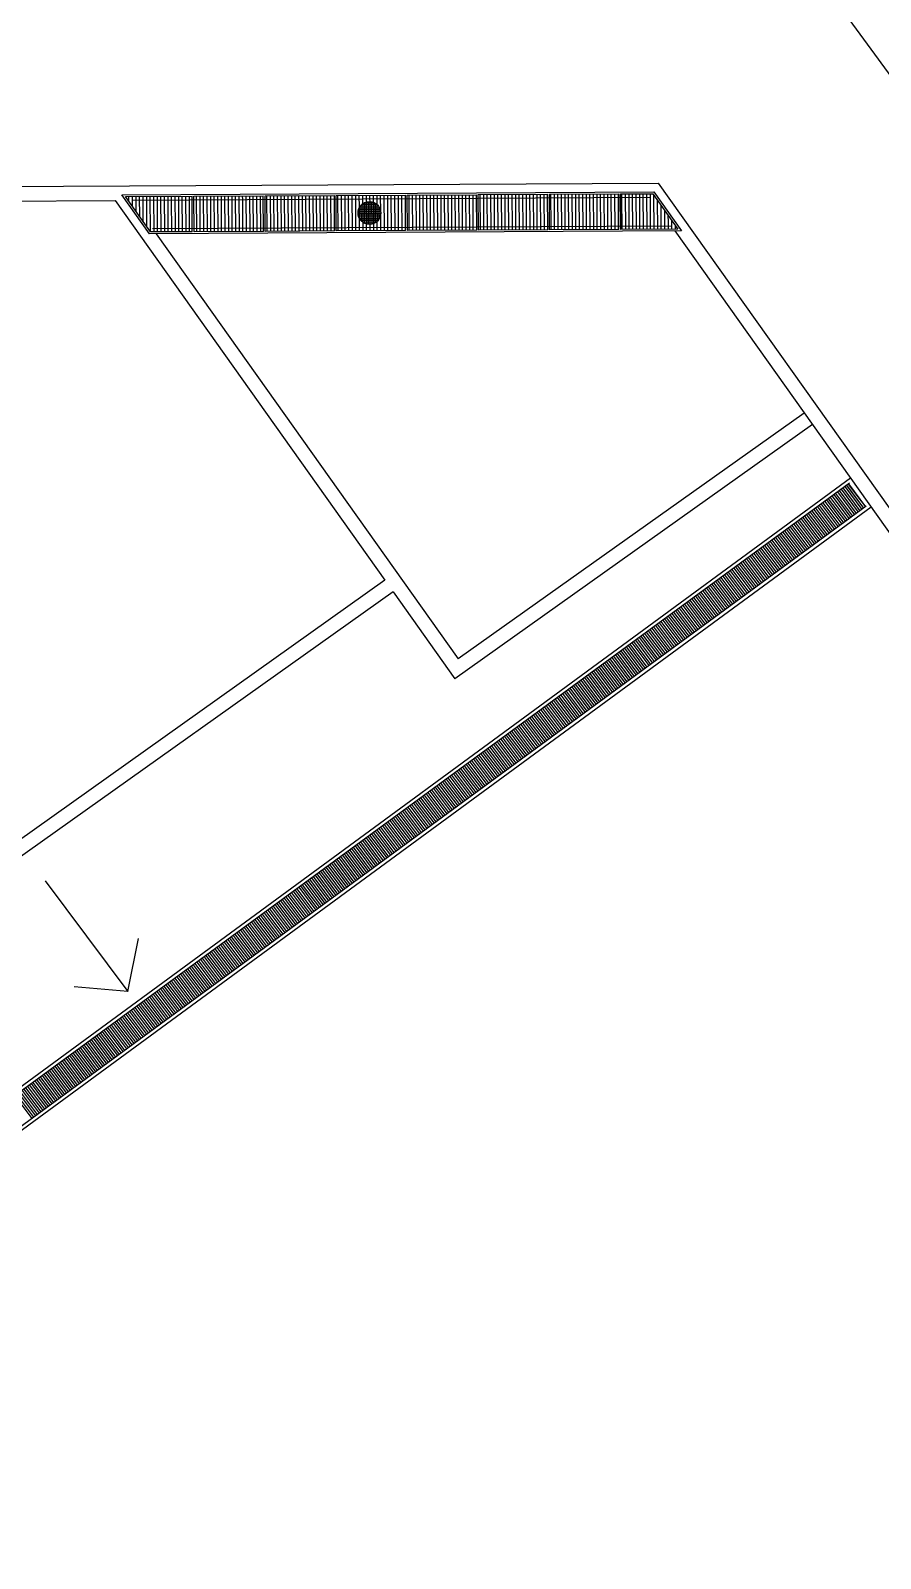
# Model space of a CAD drawing. Header units: metres. Extents: x 2872 to 3316, y -1435 to -1037.
# Drawn here: x 3248.59 to 3252.78, y -1075.12 to -1067.6 of the extents above; entities that cross this region are included whole.
import ezdxf

# ---------------------------------------------------------------- set-up
doc = ezdxf.new("R2010")
doc.units = ezdxf.units.M
doc.header["$MEASUREMENT"] = 0
doc.linetypes.add('HIDDEN', pattern=[0.375, 0.25, -0.125])
doc.layers.add('ARQUITETURA', color=253, linetype='CONTINUOUS')
doc.layers.add('IMPLANTAÇÃO 1', color=2, linetype='HIDDEN')

msp = doc.modelspace()

# ---------------------------------------------------------------- hatches: boundary and pattern name
at = {"layer": 'IMPLANTAÇÃO 1', "linetype": 'ByBlock'}
h = msp.add_hatch(dxfattribs=at)
h.set_pattern_fill('ANSI31', color=1, scale=3.5, angle=30)
h.set_pattern_definition([(75, (980.9816, -37.5073), (-0.42259255, 0.11323333), [])])
h.paths.add_polyline_path([(3270.8903, -1077.2979), (3269.5226, -1071.1482), (3267.1405, -1071.7761), (3264.705, -1072.6305), (3262.235, -1073.7361), (3260.5925, -1074.6186), (3258.6162, -1075.8557), (3256.0284, -1077.7276), (3254.133, -1079.1181), (3252.4499, -1080.3529), (3251.2848, -1081.2076), (3252.7755, -1083.2395), (3253.7421, -1084.557), (3255.0115, -1086.2872), (3256.4101, -1085.2612), (3258.6491, -1083.6185), (3260.1469, -1082.5197), (3261.3892, -1081.6083, -0.103899)])

# ---------------------------------------------------------------- linework, layer by layer
at = {"layer": 'ARQUITETURA'}
for p, q in [((3252.6048, -1067.5201, 0), (3255.6702, -1071.7006, 0)), ((3247.2266, -1068.3738, 0), (3251.6846, -1068.3508, 0)), ((3251.6846, -1068.3508, 0), (3255.6014, -1073.8626, 0)), ((3247.5941, -1068.4454, 0), (3249.0109, -1068.4369, 0)), ((3249.0109, -1068.4369, 0), (3250.3389, -1070.3057, 0)), ((3249.0441, -1068.4082, 0), (3251.6621, -1068.3946, 0)), ((3249.1803, -1068.6, 0), (3249.0441, -1068.4082, 0)), ((3249.0609, -1068.4168, 0), (3249.3897, -1068.4151, 0)), ((3249.1848, -1068.5912, 0), (3249.0609, -1068.4168, 0)), ((3249.0786, -1068.4416, 0), (3249.0784, -1068.4167, 0)), ((3249.0947, -1068.4341, 0), (3251.6486, -1068.4209, 0)), ((3249.096, -1068.4341, 0), (3249.0959, -1068.4166, 0)), ((3249.096, -1068.436, 0), (3249.096, -1068.4341, 0)), ((3249.0962, -1068.4665, 0), (3249.096, -1068.436, 0)), ((3249.1139, -1068.4914, 0), (3249.1134, -1068.4166, 0)), ((3249.1316, -1068.5162, 0), (3249.1309, -1068.4165, 0)), ((3249.1492, -1068.5411, 0), (3249.1484, -1068.4164, 0)), ((3249.1669, -1068.566, 0), (3249.1659, -1068.4163, 0)), ((3249.1846, -1068.5908, 0), (3249.1834, -1068.4162, 0)), ((3249.2021, -1068.5911, 0), (3249.2009, -1068.4161, 0)), ((3249.2195, -1068.5735, 0), (3249.2184, -1068.416, 0)), ((3249.2371, -1068.5909, 0), (3249.2359, -1068.4159, 0)), ((3249.2546, -1068.5908, 0), (3249.2534, -1068.4158, 0)), ((3249.271, -1068.4332, 0), (3249.2709, -1068.4157, 0)), ((3249.2721, -1068.5907, 0), (3249.271, -1068.4332, 0)), ((3249.2885, -1068.4331, 0), (3249.2884, -1068.4156, 0)), ((3249.2896, -1068.5906, 0), (3249.2885, -1068.4331, 0)), ((3249.307, -1068.573, 0), (3249.3059, -1068.4156, 0)), ((3249.3246, -1068.5905, 0), (3249.3234, -1068.4155, 0)), ((3249.3421, -1068.5904, 0), (3249.3409, -1068.4154, 0)), ((3249.3596, -1068.5903, 0), (3249.3584, -1068.4153, 0)), ((3249.376, -1068.4327, 0), (3249.3759, -1068.4152, 0)), ((3249.3771, -1068.5902, 0), (3249.376, -1068.4327, 0)), ((3249.3906, -1068.5901, 0), (3249.3897, -1068.4151, 0)), ((3249.3985, -1068.4151, 0), (3249.7397, -1068.4133, 0)), ((3249.3994, -1068.5901, 0), (3249.3985, -1068.4151, 0)), ((3249.4121, -1068.59, 0), (3249.4109, -1068.415, 0)), ((3249.4296, -1068.5899, 0), (3249.4284, -1068.4149, 0)), ((3249.4471, -1068.5898, 0), (3249.4459, -1068.4148, 0)), ((3249.4646, -1068.5897, 0), (3249.4634, -1068.4147, 0)), ((3249.4821, -1068.5896, 0), (3249.4809, -1068.4147, 0)), ((3249.4995, -1068.5721, 0), (3249.4984, -1068.4146, 0)), ((3249.5171, -1068.5895, 0), (3249.5159, -1068.4145, 0)), ((3249.5346, -1068.5894, 0), (3249.5334, -1068.4144, 0)), ((3249.5521, -1068.5893, 0), (3249.5509, -1068.4143, 0)), ((3249.5685, -1068.4317, 0), (3249.5684, -1068.4142, 0)), ((3249.5696, -1068.5892, 0), (3249.5685, -1068.4317, 0)), ((3249.587, -1068.5716, 0), (3249.5859, -1068.4141, 0)), ((3249.6046, -1068.589, 0), (3249.6034, -1068.414, 0)), ((3249.6221, -1068.5889, 0), (3249.6209, -1068.4139, 0)), ((3249.6385, -1068.4313, 0), (3249.6384, -1068.4138, 0)), ((3249.6395, -1068.5713, 0), (3249.6385, -1068.4313, 0)), ((3249.6571, -1068.5887, 0), (3249.6559, -1068.4137, 0)), ((3249.6746, -1068.5886, 0), (3249.6734, -1068.4137, 0)), ((3249.6921, -1068.5886, 0), (3249.6909, -1068.4136, 0)), ((3249.7096, -1068.5885, 0), (3249.7084, -1068.4135, 0)), ((3249.7271, -1068.5884, 0), (3249.7259, -1068.4134, 0)), ((3249.7406, -1068.5883, 0), (3249.7397, -1068.4133, 0)), ((3249.7484, -1068.4133, 0), (3250.0897, -1068.4115, 0)), ((3249.7493, -1068.5883, 0), (3249.7484, -1068.4133, 0)), ((3249.7588, -1068.5882, 0), (3249.7576, -1068.4132, 0)), ((3249.7763, -1068.5881, 0), (3249.7751, -1068.4131, 0)), ((3249.7938, -1068.588, 0), (3249.7926, -1068.413, 0)), ((3249.8112, -1068.5704, 0), (3249.8101, -1068.4129, 0)), ((3249.8288, -1068.5879, 0), (3249.8276, -1068.4129, 0)), ((3249.8463, -1068.5878, 0), (3249.8451, -1068.4128, 0)), ((3249.8627, -1068.4302, 0), (3249.8626, -1068.4127, 0)), ((3249.8637, -1068.5702, 0), (3249.8627, -1068.4302, 0)), ((3249.8802, -1068.4301, 0), (3249.8801, -1068.4126, 0)), ((3249.8813, -1068.5876, 0), (3249.8802, -1068.4301, 0)), ((3249.8988, -1068.5875, 0), (3249.8976, -1068.4125, 0)), ((3249.9163, -1068.5874, 0), (3249.9151, -1068.4124, 0)), ((3249.9338, -1068.5873, 0), (3249.9326, -1068.4123, 0)), ((3249.9513, -1068.5872, 0), (3249.9501, -1068.4122, 0)), ((3249.9688, -1068.5871, 0), (3249.9676, -1068.4121, 0)), ((3249.9863, -1068.587, 0), (3249.9851, -1068.412, 0)), ((3250.0038, -1068.5869, 0), (3250.0026, -1068.412, 0)), ((3250.0213, -1068.5869, 0), (3250.0201, -1068.4119, 0)), ((3250.0388, -1068.5868, 0), (3250.0376, -1068.4118, 0)), ((3250.0563, -1068.5867, 0), (3250.0551, -1068.4117, 0)), ((3250.0738, -1068.5866, 0), (3250.0726, -1068.4116, 0)), ((3250.0906, -1068.5865, 0), (3250.0897, -1068.4115, 0)), ((3250.0984, -1068.4115, 0), (3250.4397, -1068.4097, 0)), ((3250.0993, -1068.5865, 0), (3250.0984, -1068.4115, 0)), ((3250.1088, -1068.5864, 0), (3250.1076, -1068.4114, 0)), ((3250.1261, -1068.5688, 0), (3250.1251, -1068.4113, 0)), ((3250.1436, -1068.5687, 0), (3250.1426, -1068.4112, 0)), ((3250.1613, -1068.5861, 0), (3250.1601, -1068.4111, 0)), ((3250.1788, -1068.586, 0), (3250.1776, -1068.411, 0)), ((3250.1952, -1068.4285, 0), (3250.1951, -1068.411, 0)), ((3250.1963, -1068.586, 0), (3250.1952, -1068.4285, 0)), ((3250.213, -1068.4712, 0), (3250.2126, -1068.4109, 0)), ((3250.2303, -1068.4518, 0), (3250.2301, -1068.4108, 0)), ((3250.2869, -1068.4476, 0), (3250.2368, -1068.448, 0)), ((3250.2404, -1068.5494, 0), (3250.2397, -1068.4466, 0)), ((3250.2478, -1068.4438, 0), (3250.2476, -1068.4107, 0)), ((3250.2492, -1068.5523, 0), (3250.2484, -1068.4436, 0)), ((3250.2579, -1068.5537, 0), (3250.2572, -1068.4421, 0)), ((3250.2652, -1068.4281, 0), (3250.2651, -1068.4106, 0)), ((3250.2653, -1068.442, 0), (3250.2652, -1068.4281, 0)), ((3250.2667, -1068.5537, 0), (3250.2659, -1068.442, 0)), ((3250.2754, -1068.5523, 0), (3250.2747, -1068.4433, 0)), ((3250.2827, -1068.428, 0), (3250.2826, -1068.4105, 0)), ((3250.2828, -1068.4458, 0), (3250.2827, -1068.428, 0)), ((3250.2842, -1068.5494, 0), (3250.2834, -1068.446, 0)), ((3250.3004, -1068.4569, 0), (3250.3, -1068.4104, 0)), ((3250.3181, -1068.4946, 0), (3250.3175, -1068.4103, 0)), ((3250.3363, -1068.5852, 0), (3250.335, -1068.4102, 0)), ((3250.3538, -1068.5851, 0), (3250.3525, -1068.4101, 0)), ((3250.3713, -1068.585, 0), (3250.37, -1068.4101, 0)), ((3250.3888, -1068.585, 0), (3250.3875, -1068.41, 0)), ((3250.4061, -1068.5674, 0), (3250.405, -1068.4099, 0)), ((3250.4227, -1068.4273, 0), (3250.4225, -1068.4098, 0)), ((3250.4236, -1068.5673, 0), (3250.4227, -1068.4273, 0)), ((3250.4406, -1068.5847, 0), (3250.4397, -1068.4097, 0)), ((3250.4484, -1068.4096, 0), (3250.7897, -1068.4079, 0)), ((3250.4493, -1068.5846, 0), (3250.4484, -1068.4096, 0)), ((3250.4588, -1068.5846, 0), (3250.4575, -1068.4096, 0)), ((3250.4752, -1068.427, 0), (3250.475, -1068.4095, 0)), ((3250.4763, -1068.5845, 0), (3250.4752, -1068.427, 0)), ((3250.4936, -1068.5669, 0), (3250.4925, -1068.4094, 0)), ((3250.5113, -1068.5843, 0), (3250.51, -1068.4093, 0)), ((3250.5288, -1068.5842, 0), (3250.5275, -1068.4092, 0)), ((3250.5463, -1068.5841, 0), (3250.545, -1068.4091, 0)), ((3250.5627, -1068.4266, 0), (3250.5625, -1068.4091, 0)), ((3250.5638, -1068.5841, 0), (3250.5627, -1068.4266, 0)), ((3250.5813, -1068.584, 0), (3250.58, -1068.409, 0)), ((3250.5988, -1068.5839, 0), (3250.5975, -1068.4089, 0)), ((3250.6162, -1068.5838, 0), (3250.615, -1068.4088, 0)), ((3250.6337, -1068.5837, 0), (3250.6325, -1068.4087, 0)), ((3250.6512, -1068.5836, 0), (3250.65, -1068.4086, 0)), ((3250.6687, -1068.5835, 0), (3250.6675, -1068.4085, 0)), ((3250.6861, -1068.5659, 0), (3250.685, -1068.4084, 0)), ((3250.7037, -1068.5833, 0), (3250.7025, -1068.4083, 0)), ((3250.7212, -1068.5832, 0), (3250.72, -1068.4082, 0)), ((3250.7387, -1068.5831, 0), (3250.7375, -1068.4082, 0)), ((3250.7552, -1068.4256, 0), (3250.755, -1068.4081, 0)), ((3250.7562, -1068.5831, 0), (3250.7552, -1068.4256, 0)), ((3250.7736, -1068.5655, 0), (3250.7725, -1068.408, 0)), ((3250.7906, -1068.5829, 0), (3250.7897, -1068.4079, 0)), ((3250.7984, -1068.4078, 0), (3251.1396, -1068.4061, 0)), ((3250.7993, -1068.5828, 0), (3250.7984, -1068.4078, 0)), ((3250.8087, -1068.5828, 0), (3250.8075, -1068.4078, 0)), ((3250.8262, -1068.5827, 0), (3250.825, -1068.4077, 0)), ((3250.8427, -1068.4251, 0), (3250.8425, -1068.4076, 0)), ((3250.8437, -1068.5826, 0), (3250.8427, -1068.4251, 0)), ((3250.8612, -1068.5825, 0), (3250.86, -1068.4075, 0)), ((3250.8787, -1068.5824, 0), (3250.8775, -1068.4074, 0)), ((3250.8962, -1068.5823, 0), (3250.895, -1068.4073, 0)), ((3250.9137, -1068.5822, 0), (3250.9125, -1068.4072, 0)), ((3250.9312, -1068.5822, 0), (3250.93, -1068.4072, 0)), ((3250.9487, -1068.5821, 0), (3250.9475, -1068.4071, 0)), ((3250.9661, -1068.5645, 0), (3250.965, -1068.407, 0)), ((3250.9837, -1068.5819, 0), (3250.9825, -1068.4069, 0)), ((3251.0012, -1068.5818, 0), (3251, -1068.4068, 0)), ((3251.0187, -1068.5817, 0), (3251.0175, -1068.4067, 0)), ((3251.0351, -1068.4241, 0), (3251.035, -1068.4066, 0)), ((3251.0362, -1068.5816, 0), (3251.0351, -1068.4241, 0)), ((3251.0536, -1068.564, 0), (3251.0525, -1068.4065, 0)), ((3251.0712, -1068.5814, 0), (3251.07, -1068.4064, 0)), ((3251.0887, -1068.5813, 0), (3251.0875, -1068.4063, 0)), ((3251.1051, -1068.4238, 0), (3251.105, -1068.4063, 0)), ((3251.1061, -1068.5637, 0), (3251.1051, -1068.4238, 0)), ((3251.1226, -1068.4237, 0), (3251.1225, -1068.4062, 0)), ((3251.1237, -1068.5812, 0), (3251.1226, -1068.4237, 0)), ((3251.1405, -1068.5811, 0), (3251.1396, -1068.4061, 0)), ((3251.1484, -1068.406, 0), (3251.4896, -1068.4043, 0)), ((3251.1493, -1068.581, 0), (3251.1484, -1068.406, 0)), ((3251.1566, -1068.5635, 0), (3251.1555, -1068.406, 0)), ((3251.1741, -1068.5634, 0), (3251.173, -1068.4059, 0)), ((3251.1918, -1068.5808, 0), (3251.1905, -1068.4058, 0)), ((3251.2093, -1068.5807, 0), (3251.208, -1068.4057, 0)), ((3251.2257, -1068.4231, 0), (3251.2255, -1068.4056, 0)), ((3251.2268, -1068.5806, 0), (3251.2257, -1068.4231, 0)), ((3251.2443, -1068.5805, 0), (3251.243, -1068.4055, 0)), ((3251.2618, -1068.5804, 0), (3251.2605, -1068.4054, 0)), ((3251.2792, -1068.5804, 0), (3251.278, -1068.4054, 0)), ((3251.2967, -1068.5803, 0), (3251.2955, -1068.4053, 0)), ((3251.3142, -1068.5802, 0), (3251.313, -1068.4052, 0)), ((3251.3317, -1068.5801, 0), (3251.3305, -1068.4051, 0)), ((3251.3492, -1068.58, 0), (3251.348, -1068.405, 0)), ((3251.3667, -1068.5799, 0), (3251.3655, -1068.4049, 0)), ((3251.3842, -1068.5798, 0), (3251.383, -1068.4048, 0)), ((3251.4017, -1068.5797, 0), (3251.4005, -1068.4047, 0)), ((3251.4182, -1068.4221, 0), (3251.418, -1068.4046, 0)), ((3251.4192, -1068.5796, 0), (3251.4182, -1068.4221, 0)), ((3251.4366, -1068.562, 0), (3251.4355, -1068.4045, 0)), ((3251.4542, -1068.5794, 0), (3251.453, -1068.4045, 0)), ((3251.4717, -1068.5794, 0), (3251.4705, -1068.4044, 0)), ((3251.4891, -1068.5618, 0), (3251.488, -1068.4043, 0)), ((3251.4905, -1068.5793, 0), (3251.4896, -1068.4043, 0)), ((3251.4984, -1068.4042, 0), (3251.6576, -1068.4034, 0)), ((3251.4993, -1068.5792, 0), (3251.4984, -1068.4042, 0)), ((3251.5057, -1068.4217, 0), (3251.5055, -1068.4042, 0)), ((3251.5067, -1068.5792, 0), (3251.5057, -1068.4217, 0)), ((3251.5242, -1068.5791, 0), (3251.523, -1068.4041, 0)), ((3251.5417, -1068.579, 0), (3251.5405, -1068.404, 0)), ((3251.5592, -1068.5789, 0), (3251.558, -1068.4039, 0)), ((3251.5767, -1068.5788, 0), (3251.5755, -1068.4038, 0)), ((3251.5942, -1068.5787, 0), (3251.593, -1068.4037, 0)), ((3251.6117, -1068.5786, 0), (3251.6105, -1068.4036, 0)), ((3251.6292, -1068.5785, 0), (3251.628, -1068.4035, 0)), ((3251.6467, -1068.5785, 0), (3251.6455, -1068.4035, 0)), ((3251.6576, -1068.4034, 0), (3251.7815, -1068.5778, 0)), ((3251.6621, -1068.3946, 0), (3251.7984, -1068.5864, 0)), ((3251.6642, -1068.5784, 0), (3251.6631, -1068.4111, 0)), ((3251.6817, -1068.5783, 0), (3251.6807, -1068.436, 0)), ((3250.3182, -1068.4999, 0), (3250.2063, -1068.5007, 0)), ((3250.3178, -1068.4912, 0), (3250.2065, -1068.4919, 0)), ((3250.3172, -1068.5087, 0), (3250.2074, -1068.5094, 0)), ((3250.3161, -1068.4824, 0), (3250.2082, -1068.4832, 0)), ((3250.3147, -1068.5174, 0), (3250.21, -1068.5182, 0)), ((3250.3127, -1068.4737, 0), (3250.2114, -1068.4744, 0)), ((3250.214, -1068.5263, 0), (3250.2136, -1068.4701, 0)), ((3250.3075, -1068.465, 0), (3250.2165, -1068.4656, 0)), ((3250.2228, -1068.5377, 0), (3250.2223, -1068.4586, 0)), ((3250.2997, -1068.4563, 0), (3250.2242, -1068.4568, 0)), ((3250.2316, -1068.5448, 0), (3250.231, -1068.4514, 0)), ((3250.2929, -1068.5447, 0), (3250.2922, -1068.4506, 0)), ((3250.3016, -1068.5377, 0), (3250.301, -1068.4575, 0)), ((3250.3102, -1068.5267, 0), (3250.3098, -1068.4684, 0)), ((3250.3188, -1068.5853, 0), (3250.3182, -1068.5004, 0)), ((3251.6992, -1068.5782, 0), (3251.6984, -1068.4609, 0)), ((3251.7166, -1068.5606, 0), (3251.7161, -1068.4857, 0)), ((3251.734, -1068.5411, 0), (3251.7338, -1068.5106, 0)), ((3251.7984, -1068.5864, 0), (3249.1803, -1068.6, 0)), ((3249.3906, -1068.5901, 0), (3249.1848, -1068.5912, 0)), ((3249.1938, -1068.5736, 0), (3251.7477, -1068.5604, 0)), ((3249.2196, -1068.591, 0), (3249.2195, -1068.5735, 0)), ((3249.3071, -1068.5905, 0), (3249.307, -1068.573, 0)), ((3249.7406, -1068.5883, 0), (3249.3994, -1068.5901, 0)), ((3249.4996, -1068.5896, 0), (3249.4995, -1068.5721, 0)), ((3249.5871, -1068.5891, 0), (3249.587, -1068.5716, 0)), ((3249.6396, -1068.5888, 0), (3249.6395, -1068.5713, 0)), ((3250.0906, -1068.5865, 0), (3249.7493, -1068.5883, 0)), ((3249.8113, -1068.5879, 0), (3249.8112, -1068.5704, 0)), ((3249.8638, -1068.5877, 0), (3249.8637, -1068.5702, 0)), ((3250.4406, -1068.5847, 0), (3250.0993, -1068.5865, 0)), ((3250.1263, -1068.5863, 0), (3250.1261, -1068.5688, 0)), ((3250.1438, -1068.5862, 0), (3250.1436, -1068.5687, 0)), ((3250.2138, -1068.5859, 0), (3250.2133, -1068.5252, 0)), ((3250.3105, -1068.5262, 0), (3250.2143, -1068.5269, 0)), ((3250.3042, -1068.535, 0), (3250.2208, -1068.5356, 0)), ((3250.2942, -1068.5438, 0), (3250.2309, -1068.5443, 0)), ((3250.2311, -1068.5683, 0), (3250.231, -1068.5443, 0)), ((3250.2313, -1068.5858, 0), (3250.2311, -1068.5683, 0)), ((3250.2488, -1068.5857, 0), (3250.2485, -1068.5522, 0)), ((3250.2736, -1068.5527, 0), (3250.2517, -1068.5529, 0)), ((3250.2663, -1068.5856, 0), (3250.266, -1068.5537, 0)), ((3250.2838, -1068.5855, 0), (3250.2835, -1068.5497, 0)), ((3250.3013, -1068.5854, 0), (3250.3009, -1068.5383, 0)), ((3250.4063, -1068.5849, 0), (3250.4061, -1068.5674, 0)), ((3250.4238, -1068.5848, 0), (3250.4236, -1068.5673, 0)), ((3250.7906, -1068.5829, 0), (3250.4493, -1068.5846, 0)), ((3250.4938, -1068.5844, 0), (3250.4936, -1068.5669, 0)), ((3250.6862, -1068.5834, 0), (3250.6861, -1068.5659, 0)), ((3250.7737, -1068.583, 0), (3250.7736, -1068.5655, 0)), ((3251.1405, -1068.5811, 0), (3250.7993, -1068.5828, 0)), ((3250.9662, -1068.582, 0), (3250.9661, -1068.5645, 0)), ((3251.0537, -1068.5815, 0), (3251.0536, -1068.564, 0)), ((3251.1062, -1068.5812, 0), (3251.1061, -1068.5637, 0)), ((3251.4905, -1068.5793, 0), (3251.1493, -1068.581, 0)), ((3251.1568, -1068.581, 0), (3251.1566, -1068.5635, 0)), ((3251.1743, -1068.5809, 0), (3251.1741, -1068.5634, 0)), ((3251.4367, -1068.5795, 0), (3251.4366, -1068.562, 0)), ((3251.4892, -1068.5793, 0), (3251.4891, -1068.5618, 0)), ((3251.7815, -1068.5778, 0), (3251.4993, -1068.5792, 0)), ((3251.7167, -1068.5781, 0), (3251.7166, -1068.5606, 0)), ((3251.7341, -1068.5605, 0), (3251.734, -1068.5411, 0)), ((3251.7342, -1068.578, 0), (3251.7341, -1068.5605, 0)), ((3251.7517, -1068.5779, 0), (3251.7514, -1068.5355, 0)), ((3251.7665, -1068.5866, 0), (3255.5044, -1073.8469, 0)), ((3251.7692, -1068.5778, 0), (3251.7691, -1068.5604, 0)), ((3249.2125, -1068.5998, 0), (3250.7, -1070.6931, 0)), ((3252.4033, -1069.4828, 0), (3250.7, -1070.6931, 0)), ((3252.4438, -1069.5398, 0), (3250.6835, -1070.7907, 0)), ((3252.6305, -1069.8025, 0), (3245.5862, -1074.9704, 0)), ((3252.6265, -1069.8271, 0), (3245.6089, -1074.9755, 0)), ((3252.5664, -1069.8712, 0), (3252.6504, -1069.9832, 0)), ((3252.5754, -1069.8646, 0), (3252.6594, -1069.9766, 0)), ((3252.5843, -1069.858, 0), (3252.6683, -1069.97, 0)), ((3252.5933, -1069.8515, 0), (3252.6773, -1069.9635, 0)), ((3252.6022, -1069.8449, 0), (3252.6862, -1069.9569, 0)), ((3252.6108, -1069.8386, 0), (3252.6948, -1069.9506, 0)), ((3252.6112, -1069.8383, 0), (3252.6952, -1069.9503, 0)), ((3252.6198, -1069.832, 0), (3252.7038, -1069.944, 0)), ((3252.6202, -1069.8317, 0), (3252.7042, -1069.9438, 0)), ((3252.7318, -1069.9451, 0), (3245.6915, -1075.1103, 0)), ((3252.7076, -1069.9412, 0), (3245.6948, -1075.0861, 0)), ((3252.4589, -1069.9501, 0), (3252.5429, -1070.0621, 0)), ((3252.4678, -1069.9435, 0), (3252.5518, -1070.0555, 0)), ((3252.4768, -1069.9369, 0), (3252.5608, -1070.0489, 0)), ((3252.4858, -1069.9304, 0), (3252.5698, -1070.0424, 0)), ((3252.4947, -1069.9238, 0), (3252.5787, -1070.0358, 0)), ((3252.5037, -1069.9172, 0), (3252.5877, -1070.0292, 0)), ((3252.5126, -1069.9106, 0), (3252.5966, -1070.0226, 0)), ((3252.5216, -1069.9041, 0), (3252.6056, -1070.0161, 0)), ((3252.5306, -1069.8975, 0), (3252.6146, -1070.0095, 0)), ((3252.5395, -1069.8909, 0), (3252.6235, -1070.0029, 0)), ((3252.5485, -1069.8843, 0), (3252.6325, -1069.9963, 0)), ((3252.5574, -1069.8778, 0), (3252.6414, -1069.9898, 0)), ((3252.3603, -1070.0224, 0), (3252.4443, -1070.1344, 0)), ((3252.3693, -1070.0158, 0), (3252.4533, -1070.1278, 0)), ((3252.3782, -1070.0092, 0), (3252.4622, -1070.1212, 0)), ((3252.3872, -1070.0027, 0), (3252.4712, -1070.1147, 0)), ((3252.3961, -1069.9961, 0), (3252.4801, -1070.1081, 0)), ((3252.4051, -1069.9895, 0), (3252.4891, -1070.1015, 0)), ((3252.4141, -1069.9829, 0), (3252.4981, -1070.095, 0)), ((3252.423, -1069.9764, 0), (3252.507, -1070.0884, 0)), ((3252.432, -1069.9698, 0), (3252.516, -1070.0818, 0)), ((3252.4409, -1069.9632, 0), (3252.525, -1070.0752, 0)), ((3252.4499, -1069.9566, 0), (3252.5339, -1070.0687, 0)), ((3252.2528, -1070.1013, 0), (3252.3368, -1070.2133, 0)), ((3252.2617, -1070.0947, 0), (3252.3457, -1070.2067, 0)), ((3252.2707, -1070.0881, 0), (3252.3547, -1070.2001, 0)), ((3252.2797, -1070.0815, 0), (3252.3637, -1070.1936, 0)), ((3252.2886, -1070.075, 0), (3252.3726, -1070.187, 0)), ((3252.2976, -1070.0684, 0), (3252.3816, -1070.1804, 0)), ((3252.3065, -1070.0618, 0), (3252.3905, -1070.1738, 0)), ((3252.3155, -1070.0553, 0), (3252.3995, -1070.1673, 0)), ((3252.3245, -1070.0487, 0), (3252.4085, -1070.1607, 0)), ((3252.3334, -1070.0421, 0), (3252.4174, -1070.1541, 0)), ((3252.3424, -1070.0355, 0), (3252.4264, -1070.1475, 0)), ((3252.3513, -1070.029, 0), (3252.4353, -1070.141, 0)), ((3252.1542, -1070.1736, 0), (3252.2382, -1070.2856, 0)), ((3252.1632, -1070.167, 0), (3252.2472, -1070.279, 0)), ((3252.1721, -1070.1604, 0), (3252.2561, -1070.2724, 0)), ((3252.1811, -1070.1539, 0), (3252.2651, -1070.2659, 0)), ((3252.1901, -1070.1473, 0), (3252.2741, -1070.2593, 0)), ((3252.199, -1070.1407, 0), (3252.283, -1070.2527, 0)), ((3252.208, -1070.1341, 0), (3252.292, -1070.2461, 0)), ((3252.2169, -1070.1276, 0), (3252.3009, -1070.2396, 0)), ((3252.2259, -1070.121, 0), (3252.3099, -1070.233, 0)), ((3252.2349, -1070.1144, 0), (3252.3189, -1070.2264, 0)), ((3252.2438, -1070.1078, 0), (3252.3278, -1070.2199, 0)), ((3252.0467, -1070.2525, 0), (3252.1307, -1070.3645, 0)), ((3252.0557, -1070.2459, 0), (3252.1397, -1070.3579, 0)), ((3252.0646, -1070.2393, 0), (3252.1486, -1070.3513, 0)), ((3252.0736, -1070.2327, 0), (3252.1576, -1070.3448, 0)), ((3252.0825, -1070.2262, 0), (3252.1665, -1070.3382, 0)), ((3252.0915, -1070.2196, 0), (3252.1755, -1070.3316, 0)), ((3252.1005, -1070.213, 0), (3252.1845, -1070.325, 0)), ((3252.1094, -1070.2064, 0), (3252.1934, -1070.3185, 0)), ((3252.1184, -1070.1999, 0), (3252.2024, -1070.3119, 0)), ((3252.1273, -1070.1933, 0), (3252.2113, -1070.3053, 0)), ((3252.1363, -1070.1867, 0), (3252.2203, -1070.2987, 0)), ((3252.1453, -1070.1802, 0), (3252.2293, -1070.2922, 0)), ((3250.3389, -1070.3057, 0), (3246.9723, -1072.6979, 0)), ((3251.9481, -1070.3248, 0), (3252.0321, -1070.4368, 0)), ((3251.9571, -1070.3182, 0), (3252.0411, -1070.4302, 0)), ((3251.9661, -1070.3116, 0), (3252.0501, -1070.4236, 0)), ((3251.975, -1070.3051, 0), (3252.059, -1070.4171, 0)), ((3251.984, -1070.2985, 0), (3252.068, -1070.4105, 0)), ((3251.9929, -1070.2919, 0), (3252.0769, -1070.4039, 0)), ((3252.0019, -1070.2853, 0), (3252.0859, -1070.3973, 0)), ((3252.0109, -1070.2788, 0), (3252.0949, -1070.3908, 0)), ((3252.0198, -1070.2722, 0), (3252.1038, -1070.3842, 0)), ((3252.0288, -1070.2656, 0), (3252.1128, -1070.3776, 0)), ((3252.0377, -1070.259, 0), (3252.1217, -1070.371, 0)), ((3250.3794, -1070.3627, 0), (3246.9557, -1072.7955, 0)), ((3250.3794, -1070.3627, 0), (3250.6835, -1070.7907, 0)), ((3251.8496, -1070.3971, 0), (3251.9336, -1070.5091, 0)), ((3251.8585, -1070.3905, 0), (3251.9425, -1070.5025, 0)), ((3251.8675, -1070.3839, 0), (3251.9515, -1070.4959, 0)), ((3251.8764, -1070.3774, 0), (3251.9604, -1070.4894, 0)), ((3251.8854, -1070.3708, 0), (3251.9694, -1070.4828, 0)), ((3251.8944, -1070.3642, 0), (3251.9784, -1070.4762, 0)), ((3251.9033, -1070.3576, 0), (3251.9873, -1070.4697, 0)), ((3251.9123, -1070.3511, 0), (3251.9963, -1070.4631, 0)), ((3251.9212, -1070.3445, 0), (3252.0053, -1070.4565, 0)), ((3251.9302, -1070.3379, 0), (3252.0142, -1070.4499, 0)), ((3251.9392, -1070.3313, 0), (3252.0232, -1070.4434, 0)), ((3251.742, -1070.476, 0), (3251.826, -1070.588, 0)), ((3251.751, -1070.4694, 0), (3251.835, -1070.5814, 0)), ((3251.76, -1070.4628, 0), (3251.844, -1070.5748, 0)), ((3251.7689, -1070.4562, 0), (3251.8529, -1070.5683, 0)), ((3251.7779, -1070.4497, 0), (3251.8619, -1070.5617, 0)), ((3251.7868, -1070.4431, 0), (3251.8708, -1070.5551, 0)), ((3251.7958, -1070.4365, 0), (3251.8798, -1070.5485, 0)), ((3251.8048, -1070.43, 0), (3251.8888, -1070.542, 0)), ((3251.8137, -1070.4234, 0), (3251.8977, -1070.5354, 0)), ((3251.8227, -1070.4168, 0), (3251.9067, -1070.5288, 0)), ((3251.8316, -1070.4102, 0), (3251.9156, -1070.5222, 0)), ((3251.8406, -1070.4037, 0), (3251.9246, -1070.5157, 0)), ((3251.6435, -1070.5483, 0), (3251.7275, -1070.6603, 0)), ((3251.6524, -1070.5417, 0), (3251.7364, -1070.6537, 0)), ((3251.6614, -1070.5351, 0), (3251.7454, -1070.6471, 0)), ((3251.6704, -1070.5286, 0), (3251.7544, -1070.6406, 0)), ((3251.6793, -1070.522, 0), (3251.7633, -1070.634, 0)), ((3251.6883, -1070.5154, 0), (3251.7723, -1070.6274, 0)), ((3251.6972, -1070.5088, 0), (3251.7812, -1070.6208, 0)), ((3251.7062, -1070.5023, 0), (3251.7902, -1070.6143, 0)), ((3251.7152, -1070.4957, 0), (3251.7992, -1070.6077, 0)), ((3251.7241, -1070.4891, 0), (3251.8081, -1070.6011, 0)), ((3251.7331, -1070.4825, 0), (3251.8171, -1070.5946, 0)), ((3251.536, -1070.6272, 0), (3251.62, -1070.7392, 0)), ((3251.5449, -1070.6206, 0), (3251.6289, -1070.7326, 0)), ((3251.5539, -1070.614, 0), (3251.6379, -1070.726, 0)), ((3251.5628, -1070.6074, 0), (3251.6468, -1070.7195, 0)), ((3251.5718, -1070.6009, 0), (3251.6558, -1070.7129, 0)), ((3251.5808, -1070.5943, 0), (3251.6648, -1070.7063, 0)), ((3251.5897, -1070.5877, 0), (3251.6737, -1070.6997, 0)), ((3251.5987, -1070.5811, 0), (3251.6827, -1070.6932, 0)), ((3251.6076, -1070.5746, 0), (3251.6916, -1070.6866, 0)), ((3251.6166, -1070.568, 0), (3251.7006, -1070.68, 0)), ((3251.6256, -1070.5614, 0), (3251.7096, -1070.6734, 0)), ((3251.6345, -1070.5549, 0), (3251.7185, -1070.6669, 0)), ((3251.4374, -1070.6995, 0), (3251.5214, -1070.8115, 0)), ((3251.4464, -1070.6929, 0), (3251.5304, -1070.8049, 0)), ((3251.4553, -1070.6863, 0), (3251.5393, -1070.7983, 0)), ((3251.4643, -1070.6798, 0), (3251.5483, -1070.7918, 0)), ((3251.4732, -1070.6732, 0), (3251.5572, -1070.7852, 0)), ((3251.4822, -1070.6666, 0), (3251.5662, -1070.7786, 0)), ((3251.4912, -1070.66, 0), (3251.5752, -1070.772, 0)), ((3251.5001, -1070.6535, 0), (3251.5841, -1070.7655, 0)), ((3251.5091, -1070.6469, 0), (3251.5931, -1070.7589, 0)), ((3251.518, -1070.6403, 0), (3251.602, -1070.7523, 0)), ((3251.527, -1070.6337, 0), (3251.611, -1070.7457, 0)), ((3251.3299, -1070.7784, 0), (3251.4139, -1070.8904, 0)), ((3251.3388, -1070.7718, 0), (3251.4228, -1070.8838, 0)), ((3251.3478, -1070.7652, 0), (3251.4318, -1070.8772, 0)), ((3251.3567, -1070.7586, 0), (3251.4407, -1070.8706, 0)), ((3251.3657, -1070.7521, 0), (3251.4497, -1070.8641, 0)), ((3251.3747, -1070.7455, 0), (3251.4587, -1070.8575, 0)), ((3251.3836, -1070.7389, 0), (3251.4676, -1070.8509, 0)), ((3251.3926, -1070.7323, 0), (3251.4766, -1070.8444, 0)), ((3251.4015, -1070.7258, 0), (3251.4856, -1070.8378, 0)), ((3251.4105, -1070.7192, 0), (3251.4945, -1070.8312, 0)), ((3251.4195, -1070.7126, 0), (3251.5035, -1070.8246, 0)), ((3251.4284, -1070.706, 0), (3251.5124, -1070.8181, 0)), ((3251.2313, -1070.8507, 0), (3251.3153, -1070.9627, 0)), ((3251.2403, -1070.8441, 0), (3251.3243, -1070.9561, 0)), ((3251.2492, -1070.8375, 0), (3251.3332, -1070.9495, 0)), ((3251.2582, -1070.8309, 0), (3251.3422, -1070.943, 0)), ((3251.2671, -1070.8244, 0), (3251.3511, -1070.9364, 0)), ((3251.2761, -1070.8178, 0), (3251.3601, -1070.9298, 0)), ((3251.2851, -1070.8112, 0), (3251.3691, -1070.9232, 0)), ((3251.294, -1070.8047, 0), (3251.378, -1070.9167, 0)), ((3251.303, -1070.7981, 0), (3251.387, -1070.9101, 0)), ((3251.3119, -1070.7915, 0), (3251.3959, -1070.9035, 0)), ((3251.3209, -1070.7849, 0), (3251.4049, -1070.8969, 0)), ((3251.1238, -1070.9296, 0), (3251.2078, -1071.0416, 0)), ((3251.1327, -1070.923, 0), (3251.2167, -1071.035, 0)), ((3251.1417, -1070.9164, 0), (3251.2257, -1071.0284, 0)), ((3251.1507, -1070.9098, 0), (3251.2347, -1071.0218, 0)), ((3251.1596, -1070.9033, 0), (3251.2436, -1071.0153, 0)), ((3251.1686, -1070.8967, 0), (3251.2526, -1071.0087, 0)), ((3251.1775, -1070.8901, 0), (3251.2615, -1071.0021, 0)), ((3251.1865, -1070.8835, 0), (3251.2705, -1070.9955, 0)), ((3251.1955, -1070.877, 0), (3251.2795, -1070.989, 0)), ((3251.2044, -1070.8704, 0), (3251.2884, -1070.9824, 0)), ((3251.2134, -1070.8638, 0), (3251.2974, -1070.9758, 0)), ((3251.2223, -1070.8572, 0), (3251.3063, -1070.9693, 0)), ((3251.0252, -1071.0019, 0), (3251.1092, -1071.1139, 0)), ((3251.0342, -1070.9953, 0), (3251.1182, -1071.1073, 0)), ((3251.0431, -1070.9887, 0), (3251.1271, -1071.1007, 0)), ((3251.0521, -1070.9821, 0), (3251.1361, -1071.0942, 0)), ((3251.0611, -1070.9756, 0), (3251.1451, -1071.0876, 0)), ((3251.07, -1070.969, 0), (3251.154, -1071.081, 0)), ((3251.079, -1070.9624, 0), (3251.163, -1071.0744, 0)), ((3251.0879, -1070.9558, 0), (3251.1719, -1071.0679, 0)), ((3251.0969, -1070.9493, 0), (3251.1809, -1071.0613, 0)), ((3251.1059, -1070.9427, 0), (3251.1899, -1071.0547, 0)), ((3251.1148, -1070.9361, 0), (3251.1988, -1071.0481, 0)), ((3250.9267, -1071.0742, 0), (3251.0107, -1071.1862, 0)), ((3250.9356, -1071.0676, 0), (3251.0196, -1071.1796, 0)), ((3250.9446, -1071.061, 0), (3251.0286, -1071.173, 0)), ((3250.9535, -1071.0545, 0), (3251.0375, -1071.1665, 0)), ((3250.9625, -1071.0479, 0), (3251.0465, -1071.1599, 0)), ((3250.9715, -1071.0413, 0), (3251.0555, -1071.1533, 0)), ((3250.9804, -1071.0347, 0), (3251.0644, -1071.1467, 0)), ((3250.9894, -1071.0282, 0), (3251.0734, -1071.1402, 0)), ((3250.9983, -1071.0216, 0), (3251.0823, -1071.1336, 0)), ((3251.0073, -1071.015, 0), (3251.0913, -1071.127, 0)), ((3251.0163, -1071.0084, 0), (3251.1003, -1071.1204, 0)), ((3250.8191, -1071.1531, 0), (3250.9031, -1071.2651, 0)), ((3250.8281, -1071.1465, 0), (3250.9121, -1071.2585, 0)), ((3250.837, -1071.1399, 0), (3250.921, -1071.2519, 0)), ((3250.846, -1071.1333, 0), (3250.93, -1071.2453, 0)), ((3250.855, -1071.1268, 0), (3250.939, -1071.2388, 0)), ((3250.8639, -1071.1202, 0), (3250.9479, -1071.2322, 0)), ((3250.8729, -1071.1136, 0), (3250.9569, -1071.2256, 0)), ((3250.8818, -1071.107, 0), (3250.9659, -1071.2191, 0)), ((3250.8908, -1071.1005, 0), (3250.9748, -1071.2125, 0)), ((3250.8998, -1071.0939, 0), (3250.9838, -1071.2059, 0)), ((3250.9087, -1071.0873, 0), (3250.9927, -1071.1993, 0)), ((3250.9177, -1071.0808, 0), (3251.0017, -1071.1928, 0)), ((3250.7206, -1071.2254, 0), (3250.8046, -1071.3374, 0)), ((3250.7295, -1071.2188, 0), (3250.8135, -1071.3308, 0)), ((3250.7385, -1071.2122, 0), (3250.8225, -1071.3242, 0)), ((3250.7474, -1071.2057, 0), (3250.8314, -1071.3177, 0)), ((3250.7564, -1071.1991, 0), (3250.8404, -1071.3111, 0)), ((3250.7654, -1071.1925, 0), (3250.8494, -1071.3045, 0)), ((3250.7743, -1071.1859, 0), (3250.8583, -1071.2979, 0)), ((3250.7833, -1071.1794, 0), (3250.8673, -1071.2914, 0)), ((3250.7922, -1071.1728, 0), (3250.8762, -1071.2848, 0)), ((3250.8012, -1071.1662, 0), (3250.8852, -1071.2782, 0)), ((3250.8102, -1071.1596, 0), (3250.8942, -1071.2716, 0)), ((3250.613, -1071.3043, 0), (3250.697, -1071.4163, 0)), ((3250.622, -1071.2977, 0), (3250.706, -1071.4097, 0)), ((3250.631, -1071.2911, 0), (3250.715, -1071.4031, 0)), ((3250.6399, -1071.2845, 0), (3250.7239, -1071.3965, 0)), ((3250.6489, -1071.278, 0), (3250.7329, -1071.39, 0)), ((3250.6578, -1071.2714, 0), (3250.7418, -1071.3834, 0)), ((3250.6668, -1071.2648, 0), (3250.7508, -1071.3768, 0)), ((3250.6758, -1071.2582, 0), (3250.7598, -1071.3702, 0)), ((3250.6847, -1071.2517, 0), (3250.7687, -1071.3637, 0)), ((3250.6937, -1071.2451, 0), (3250.7777, -1071.3571, 0)), ((3250.7026, -1071.2385, 0), (3250.7866, -1071.3505, 0)), ((3250.7116, -1071.2319, 0), (3250.7956, -1071.344, 0)), ((3250.5145, -1071.3766, 0), (3250.5985, -1071.4886, 0)), ((3250.5234, -1071.37, 0), (3250.6074, -1071.482, 0)), ((3250.5324, -1071.3634, 0), (3250.6164, -1071.4754, 0)), ((3250.5414, -1071.3568, 0), (3250.6254, -1071.4689, 0)), ((3250.5503, -1071.3503, 0), (3250.6343, -1071.4623, 0)), ((3250.5593, -1071.3437, 0), (3250.6433, -1071.4557, 0)), ((3250.5682, -1071.3371, 0), (3250.6522, -1071.4491, 0)), ((3250.5772, -1071.3306, 0), (3250.6612, -1071.4426, 0)), ((3250.5862, -1071.324, 0), (3250.6702, -1071.436, 0)), ((3250.5951, -1071.3174, 0), (3250.6791, -1071.4294, 0)), ((3250.6041, -1071.3108, 0), (3250.6881, -1071.4228, 0)), ((3250.407, -1071.4555, 0), (3250.491, -1071.5675, 0)), ((3250.4159, -1071.4489, 0), (3250.4999, -1071.5609, 0)), ((3250.4249, -1071.4423, 0), (3250.5089, -1071.5543, 0)), ((3250.4338, -1071.4357, 0), (3250.5178, -1071.5477, 0)), ((3250.4428, -1071.4292, 0), (3250.5268, -1071.5412, 0)), ((3250.4518, -1071.4226, 0), (3250.5358, -1071.5346, 0)), ((3250.4607, -1071.416, 0), (3250.5447, -1071.528, 0)), ((3250.4697, -1071.4094, 0), (3250.5537, -1071.5214, 0)), ((3250.4786, -1071.4029, 0), (3250.5626, -1071.5149, 0)), ((3250.4876, -1071.3963, 0), (3250.5716, -1071.5083, 0)), ((3250.4966, -1071.3897, 0), (3250.5806, -1071.5017, 0)), ((3250.5055, -1071.3831, 0), (3250.5895, -1071.4951, 0)), ((3250.3084, -1071.5278, 0), (3250.3924, -1071.6398, 0)), ((3250.3173, -1071.5212, 0), (3250.4013, -1071.6332, 0)), ((3250.3263, -1071.5146, 0), (3250.4103, -1071.6266, 0)), ((3250.3353, -1071.508, 0), (3250.4193, -1071.62, 0)), ((3250.3442, -1071.5015, 0), (3250.4282, -1071.6135, 0)), ((3250.3532, -1071.4949, 0), (3250.4372, -1071.6069, 0)), ((3250.3621, -1071.4883, 0), (3250.4462, -1071.6003, 0)), ((3250.3711, -1071.4817, 0), (3250.4551, -1071.5938, 0)), ((3250.3801, -1071.4752, 0), (3250.4641, -1071.5872, 0)), ((3250.389, -1071.4686, 0), (3250.473, -1071.5806, 0)), ((3250.398, -1071.462, 0), (3250.482, -1071.574, 0)), ((3250.2009, -1071.6066, 0), (3250.2849, -1071.7187, 0)), ((3250.2098, -1071.6001, 0), (3250.2938, -1071.7121, 0)), ((3250.2188, -1071.5935, 0), (3250.3028, -1071.7055, 0)), ((3250.2277, -1071.5869, 0), (3250.3117, -1071.6989, 0)), ((3250.2367, -1071.5804, 0), (3250.3207, -1071.6924, 0)), ((3250.2457, -1071.5738, 0), (3250.3297, -1071.6858, 0)), ((3250.2546, -1071.5672, 0), (3250.3386, -1071.6792, 0)), ((3250.2636, -1071.5606, 0), (3250.3476, -1071.6726, 0)), ((3250.2725, -1071.5541, 0), (3250.3565, -1071.6661, 0)), ((3250.2815, -1071.5475, 0), (3250.3655, -1071.6595, 0)), ((3250.2905, -1071.5409, 0), (3250.3745, -1071.6529, 0)), ((3250.2994, -1071.5343, 0), (3250.3834, -1071.6463, 0)), ((3250.1023, -1071.679, 0), (3250.1863, -1071.791, 0)), ((3250.1113, -1071.6724, 0), (3250.1953, -1071.7844, 0)), ((3250.1202, -1071.6658, 0), (3250.2042, -1071.7778, 0)), ((3250.1292, -1071.6592, 0), (3250.2132, -1071.7712, 0)), ((3250.1381, -1071.6527, 0), (3250.2221, -1071.7647, 0)), ((3250.1471, -1071.6461, 0), (3250.2311, -1071.7581, 0)), ((3250.1561, -1071.6395, 0), (3250.2401, -1071.7515, 0)), ((3250.165, -1071.6329, 0), (3250.249, -1071.7449, 0)), ((3250.174, -1071.6264, 0), (3250.258, -1071.7384, 0)), ((3250.1829, -1071.6198, 0), (3250.2669, -1071.7318, 0)), ((3250.1919, -1071.6132, 0), (3250.2759, -1071.7252, 0)), ((3250.0037, -1071.7513, 0), (3250.0877, -1071.8633, 0)), ((3250.0127, -1071.7447, 0), (3250.0967, -1071.8567, 0)), ((3250.0217, -1071.7381, 0), (3250.1057, -1071.8501, 0)), ((3250.0306, -1071.7315, 0), (3250.1146, -1071.8436, 0)), ((3250.0396, -1071.725, 0), (3250.1236, -1071.837, 0)), ((3250.0485, -1071.7184, 0), (3250.1325, -1071.8304, 0)), ((3250.0575, -1071.7118, 0), (3250.1415, -1071.8238, 0)), ((3250.0665, -1071.7053, 0), (3250.1505, -1071.8173, 0)), ((3250.0754, -1071.6987, 0), (3250.1594, -1071.8107, 0)), ((3250.0844, -1071.6921, 0), (3250.1684, -1071.8041, 0)), ((3250.0933, -1071.6855, 0), (3250.1773, -1071.7975, 0)), ((3248.6667, -1071.7851, 0), (3249.0734, -1072.3298, 0)), ((3249.8962, -1071.8302, 0), (3249.9802, -1071.9422, 0)), ((3249.9052, -1071.8236, 0), (3249.9892, -1071.9356, 0)), ((3249.9141, -1071.817, 0), (3249.9981, -1071.929, 0)), ((3249.9231, -1071.8104, 0), (3250.0071, -1071.9224, 0)), ((3249.9321, -1071.8039, 0), (3250.0161, -1071.9159, 0)), ((3249.941, -1071.7973, 0), (3250.025, -1071.9093, 0)), ((3249.95, -1071.7907, 0), (3250.034, -1071.9027, 0)), ((3249.9589, -1071.7841, 0), (3250.0429, -1071.8961, 0)), ((3249.9679, -1071.7776, 0), (3250.0519, -1071.8896, 0)), ((3249.9769, -1071.771, 0), (3250.0609, -1071.883, 0)), ((3249.9858, -1071.7644, 0), (3250.0698, -1071.8764, 0)), ((3249.9948, -1071.7578, 0), (3250.0788, -1071.8698, 0)), ((3249.7976, -1071.9025, 0), (3249.8816, -1072.0145, 0)), ((3249.8066, -1071.8959, 0), (3249.8906, -1072.0079, 0)), ((3249.8156, -1071.8893, 0), (3249.8996, -1072.0013, 0)), ((3249.8245, -1071.8827, 0), (3249.9085, -1071.9948, 0)), ((3249.8335, -1071.8762, 0), (3249.9175, -1071.9882, 0)), ((3249.8424, -1071.8696, 0), (3249.9265, -1071.9816, 0)), ((3249.8514, -1071.863, 0), (3249.9354, -1071.975, 0)), ((3249.8604, -1071.8564, 0), (3249.9444, -1071.9685, 0)), ((3249.8693, -1071.8499, 0), (3249.9533, -1071.9619, 0)), ((3249.8783, -1071.8433, 0), (3249.9623, -1071.9553, 0)), ((3249.8873, -1071.8367, 0), (3249.9713, -1071.9487, 0)), ((3249.6901, -1071.9813, 0), (3249.7741, -1072.0934, 0)), ((3249.6991, -1071.9748, 0), (3249.7831, -1072.0868, 0)), ((3249.708, -1071.9682, 0), (3249.792, -1072.0802, 0)), ((3249.717, -1071.9616, 0), (3249.801, -1072.0736, 0)), ((3249.726, -1071.9551, 0), (3249.81, -1072.0671, 0)), ((3249.7349, -1071.9485, 0), (3249.8189, -1072.0605, 0)), ((3249.7439, -1071.9419, 0), (3249.8279, -1072.0539, 0)), ((3249.7528, -1071.9353, 0), (3249.8368, -1072.0473, 0)), ((3249.7618, -1071.9288, 0), (3249.8458, -1072.0408, 0)), ((3249.7708, -1071.9222, 0), (3249.8548, -1072.0342, 0)), ((3249.7797, -1071.9156, 0), (3249.8637, -1072.0276, 0)), ((3249.7887, -1071.909, 0), (3249.8727, -1072.021, 0)), ((3249.5916, -1072.0537, 0), (3249.6756, -1072.1657, 0)), ((3249.6005, -1072.0471, 0), (3249.6845, -1072.1591, 0)), ((3249.6095, -1072.0405, 0), (3249.6935, -1072.1525, 0)), ((3249.6184, -1072.0339, 0), (3249.7024, -1072.1459, 0)), ((3249.6274, -1072.0274, 0), (3249.7114, -1072.1394, 0)), ((3249.6364, -1072.0208, 0), (3249.7204, -1072.1328, 0)), ((3249.6453, -1072.0142, 0), (3249.7293, -1072.1262, 0)), ((3249.6543, -1072.0076, 0), (3249.7383, -1072.1197, 0)), ((3249.6632, -1072.0011, 0), (3249.7472, -1072.1131, 0)), ((3249.6722, -1071.9945, 0), (3249.7562, -1072.1065, 0)), ((3249.6812, -1071.9879, 0), (3249.7652, -1072.0999, 0)), ((3249.0734, -1072.3298, 0), (3249.1264, -1072.0695, 0)), ((3249.484, -1072.1325, 0), (3249.568, -1072.2446, 0)), ((3249.493, -1072.126, 0), (3249.577, -1072.238, 0)), ((3249.502, -1072.1194, 0), (3249.586, -1072.2314, 0)), ((3249.5109, -1072.1128, 0), (3249.5949, -1072.2248, 0)), ((3249.5199, -1072.1062, 0), (3249.6039, -1072.2183, 0)), ((3249.5288, -1072.0997, 0), (3249.6128, -1072.2117, 0)), ((3249.5378, -1072.0931, 0), (3249.6218, -1072.2051, 0)), ((3249.5468, -1072.0865, 0), (3249.6308, -1072.1985, 0)), ((3249.5557, -1072.08, 0), (3249.6397, -1072.192, 0)), ((3249.5647, -1072.0734, 0), (3249.6487, -1072.1854, 0)), ((3249.5736, -1072.0668, 0), (3249.6576, -1072.1788, 0)), ((3249.5826, -1072.0602, 0), (3249.6666, -1072.1722, 0)), ((3249.3855, -1072.2049, 0), (3249.4695, -1072.3169, 0)), ((3249.3944, -1072.1983, 0), (3249.4784, -1072.3103, 0)), ((3249.4034, -1072.1917, 0), (3249.4874, -1072.3037, 0)), ((3249.4124, -1072.1851, 0), (3249.4964, -1072.2971, 0)), ((3249.4213, -1072.1786, 0), (3249.5053, -1072.2906, 0)), ((3249.4303, -1072.172, 0), (3249.5143, -1072.284, 0)), ((3249.4392, -1072.1654, 0), (3249.5232, -1072.2774, 0)), ((3249.4482, -1072.1588, 0), (3249.5322, -1072.2708, 0)), ((3249.4572, -1072.1523, 0), (3249.5412, -1072.2643, 0)), ((3249.4661, -1072.1457, 0), (3249.5501, -1072.2577, 0)), ((3249.4751, -1072.1391, 0), (3249.5591, -1072.2511, 0)), ((3249.2869, -1072.2772, 0), (3249.3709, -1072.3892, 0)), ((3249.2959, -1072.2706, 0), (3249.3799, -1072.3826, 0)), ((3249.3048, -1072.264, 0), (3249.3888, -1072.376, 0)), ((3249.3138, -1072.2574, 0), (3249.3978, -1072.3695, 0)), ((3249.3227, -1072.2509, 0), (3249.4068, -1072.3629, 0)), ((3249.3317, -1072.2443, 0), (3249.4157, -1072.3563, 0)), ((3249.3407, -1072.2377, 0), (3249.4247, -1072.3497, 0)), ((3249.3496, -1072.2311, 0), (3249.4336, -1072.3432, 0)), ((3249.3586, -1072.2246, 0), (3249.4426, -1072.3366, 0)), ((3249.3676, -1072.218, 0), (3249.4516, -1072.33, 0)), ((3249.3765, -1072.2114, 0), (3249.4605, -1072.3234, 0)), ((3249.0734, -1072.3298, 0), (3248.8087, -1072.3066, 0)), ((3249.1794, -1072.356, 0), (3249.2634, -1072.4681, 0)), ((3249.1883, -1072.3495, 0), (3249.2723, -1072.4615, 0)), ((3249.1973, -1072.3429, 0), (3249.2813, -1072.4549, 0)), ((3249.2063, -1072.3363, 0), (3249.2903, -1072.4483, 0)), ((3249.2152, -1072.3298, 0), (3249.2992, -1072.4418, 0)), ((3249.2242, -1072.3232, 0), (3249.3082, -1072.4352, 0)), ((3249.2331, -1072.3166, 0), (3249.3171, -1072.4286, 0)), ((3249.2421, -1072.31, 0), (3249.3261, -1072.422, 0)), ((3249.2511, -1072.3035, 0), (3249.3351, -1072.4155, 0)), ((3249.26, -1072.2969, 0), (3249.344, -1072.4089, 0)), ((3249.269, -1072.2903, 0), (3249.353, -1072.4023, 0)), ((3249.2779, -1072.2837, 0), (3249.3619, -1072.3957, 0)), ((3249.0808, -1072.4284, 0), (3249.1648, -1072.5404, 0)), ((3249.0898, -1072.4218, 0), (3249.1738, -1072.5338, 0)), ((3249.0987, -1072.4152, 0), (3249.1827, -1072.5272, 0)), ((3249.1077, -1072.4086, 0), (3249.1917, -1072.5206, 0)), ((3249.1167, -1072.4021, 0), (3249.2007, -1072.5141, 0)), ((3249.1256, -1072.3955, 0), (3249.2096, -1072.5075, 0)), ((3249.1346, -1072.3889, 0), (3249.2186, -1072.5009, 0)), ((3249.1435, -1072.3823, 0), (3249.2275, -1072.4944, 0)), ((3249.1525, -1072.3758, 0), (3249.2365, -1072.4878, 0)), ((3249.1615, -1072.3692, 0), (3249.2455, -1072.4812, 0)), ((3249.1704, -1072.3626, 0), (3249.2544, -1072.4746, 0)), ((3248.9733, -1072.5072, 0), (3249.0573, -1072.6193, 0)), ((3248.9823, -1072.5007, 0), (3249.0663, -1072.6127, 0)), ((3248.9912, -1072.4941, 0), (3249.0752, -1072.6061, 0)), ((3249.0002, -1072.4875, 0), (3249.0842, -1072.5995, 0)), ((3249.0091, -1072.4809, 0), (3249.0931, -1072.593, 0)), ((3249.0181, -1072.4744, 0), (3249.1021, -1072.5864, 0)), ((3249.0271, -1072.4678, 0), (3249.1111, -1072.5798, 0)), ((3249.036, -1072.4612, 0), (3249.12, -1072.5732, 0)), ((3249.045, -1072.4547, 0), (3249.129, -1072.5667, 0)), ((3249.0539, -1072.4481, 0), (3249.1379, -1072.5601, 0)), ((3249.0629, -1072.4415, 0), (3249.1469, -1072.5535, 0)), ((3249.0719, -1072.4349, 0), (3249.1559, -1072.5469, 0)), ((3248.8747, -1072.5796, 0), (3248.9587, -1072.6916, 0)), ((3248.8837, -1072.573, 0), (3248.9677, -1072.685, 0)), ((3248.8927, -1072.5664, 0), (3248.9767, -1072.6784, 0)), ((3248.9016, -1072.5598, 0), (3248.9856, -1072.6718, 0)), ((3248.9106, -1072.5533, 0), (3248.9946, -1072.6653, 0)), ((3248.9195, -1072.5467, 0), (3249.0035, -1072.6587, 0)), ((3248.9285, -1072.5401, 0), (3249.0125, -1072.6521, 0)), ((3248.9375, -1072.5335, 0), (3249.0215, -1072.6455, 0)), ((3248.9464, -1072.527, 0), (3249.0304, -1072.639, 0)), ((3248.9554, -1072.5204, 0), (3249.0394, -1072.6324, 0)), ((3248.9643, -1072.5138, 0), (3249.0483, -1072.6258, 0)), ((3248.7672, -1072.6584, 0), (3248.8512, -1072.7704, 0)), ((3248.7762, -1072.6519, 0), (3248.8602, -1072.7639, 0)), ((3248.7851, -1072.6453, 0), (3248.8691, -1072.7573, 0)), ((3248.7941, -1072.6387, 0), (3248.8781, -1072.7507, 0)), ((3248.803, -1072.6321, 0), (3248.8871, -1072.7442, 0)), ((3248.812, -1072.6256, 0), (3248.896, -1072.7376, 0)), ((3248.821, -1072.619, 0), (3248.905, -1072.731, 0)), ((3248.8299, -1072.6124, 0), (3248.9139, -1072.7244, 0)), ((3248.8389, -1072.6058, 0), (3248.9229, -1072.7179, 0)), ((3248.8479, -1072.5993, 0), (3248.9319, -1072.7113, 0)), ((3248.8568, -1072.5927, 0), (3248.9408, -1072.7047, 0)), ((3248.8658, -1072.5861, 0), (3248.9498, -1072.6981, 0)), ((3248.6686, -1072.7307, 0), (3248.7526, -1072.8428, 0)), ((3248.6776, -1072.7242, 0), (3248.7616, -1072.8362, 0)), ((3248.6866, -1072.7176, 0), (3248.7706, -1072.8296, 0)), ((3248.6955, -1072.711, 0), (3248.7795, -1072.823, 0)), ((3248.7045, -1072.7045, 0), (3248.7885, -1072.8165, 0)), ((3248.7134, -1072.6979, 0), (3248.7974, -1072.8099, 0)), ((3248.7224, -1072.6913, 0), (3248.8064, -1072.8033, 0)), ((3248.7314, -1072.6847, 0), (3248.8154, -1072.7967, 0)), ((3248.7403, -1072.6782, 0), (3248.8243, -1072.7902, 0)), ((3248.7493, -1072.6716, 0), (3248.8333, -1072.7836, 0)), ((3248.7582, -1072.665, 0), (3248.8422, -1072.777, 0)), ((3248.5611, -1072.8096, 0), (3248.6451, -1072.9216, 0)), ((3248.5701, -1072.8031, 0), (3248.6541, -1072.9151, 0)), ((3248.579, -1072.7965, 0), (3248.663, -1072.9085, 0)), ((3248.588, -1072.7899, 0), (3248.672, -1072.9019, 0)), ((3248.597, -1072.7833, 0), (3248.681, -1072.8953, 0)), ((3248.6059, -1072.7768, 0), (3248.6899, -1072.8888, 0)), ((3248.6149, -1072.7702, 0), (3248.6989, -1072.8822, 0)), ((3248.6238, -1072.7636, 0), (3248.7078, -1072.8756, 0)), ((3248.6328, -1072.757, 0), (3248.7168, -1072.8691, 0)), ((3248.6418, -1072.7505, 0), (3248.7258, -1072.8625, 0)), ((3248.6507, -1072.7439, 0), (3248.7347, -1072.8559, 0)), ((3248.6597, -1072.7373, 0), (3248.7437, -1072.8493, 0)), ((3248.5163, -1072.8425, 0), (3248.6003, -1072.9545, 0)), ((3248.5253, -1072.8359, 0), (3248.6093, -1072.9479, 0)), ((3248.5342, -1072.8294, 0), (3248.6182, -1072.9414, 0)), ((3248.5432, -1072.8228, 0), (3248.6272, -1072.9348, 0)), ((3248.5522, -1072.8162, 0), (3248.6362, -1072.9282, 0))]:
    msp.add_line(p, q, dxfattribs=at)
msp.add_circle((3250.2622, -1068.4979, 0), 0.056, dxfattribs=at)

doc.saveas('drawing.dxf')
